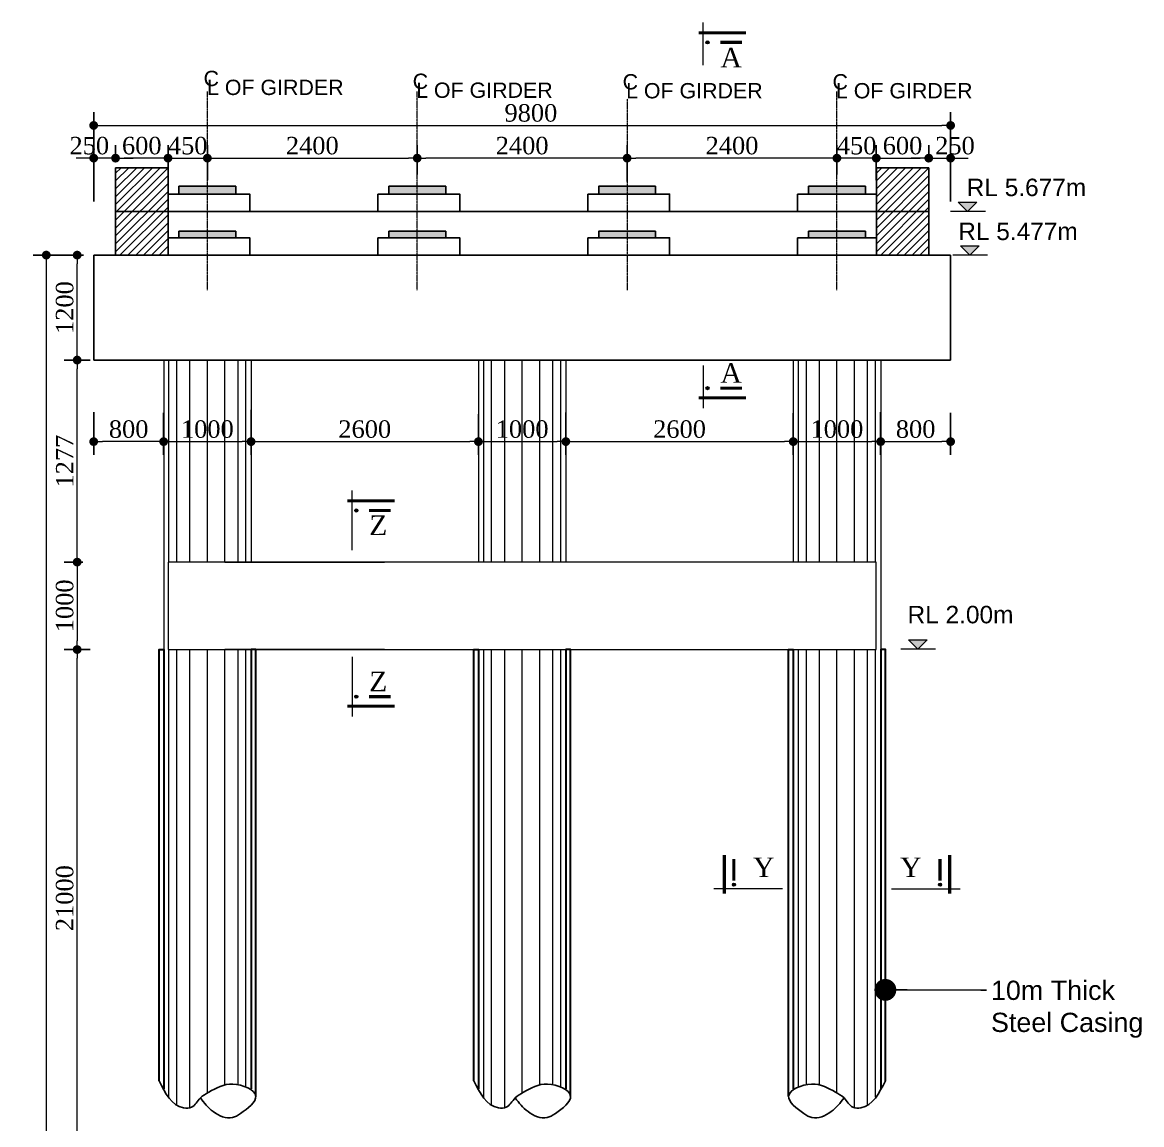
# Model space of a CAD drawing. Header units: millimetres. Extents: x -684453 to 35267, y -286696 to 273430.
# Drawn here: x -369226 to -356427, y 109035 to 121641 of the extents above; entities that cross this region are included whole.
import ezdxf

# ---------------------------------------------------------------- set-up
doc = ezdxf.new("R2010")
doc.units = ezdxf.units.MM
doc.header["$PDMODE"] = 2
doc.linetypes.add('CENTER', pattern=[2, 1.25, -0.25, 0.25, -0.25])
doc.layers.get('Defpoints').update_dxf_attribs({"lineweight": 13})
for name, color, linetype, lineweight in [('Center Line', 34, 'Continuous', 15), ('dim', 4, 'Continuous', 25), ('Dimision', 4, 'Continuous', 9), ('hatch', 65, 'Continuous', 9), ('Hatching', 65, 'Continuous', 15), ('Pile', 11, 'Continuous', 15), ('Pire Line', 11, 'Continuous', 25), ('Steel Casing', 70, 'Continuous', 30), ('Text', 7, 'Continuous', 15)]:
    doc.layers.add(name, color=color, linetype=linetype, lineweight=lineweight)
doc.styles.add('ROMANS', font='arial.ttf', dxfattribs={"height": 200})
doc.styles.get("Standard").update_dxf_attribs({"font": 'times.ttf'})
doc.dimstyles.new('ISO-25', dxfattribs={"dimtxt": 175, "dimasz": 100, "dimexe": 65, "dimexo": 115.625, "dimgap": 40, "dimtad": 1, "dimtoh": 1, "dimdec": 0, "dimtxsty": 'Standard', "dimblk": 'DOT', "dimcen": 300, "dimclrd": 256, "dimclre": 256, "dimclrt": 256, "dimadec": 0, "dimazin": 0, "dimtfac": 1, "dimtdec": 0, "dimtix": 1, "dimtmove": 0, "dimatfit": 3, "dimldrblk": 'DOT', "dimfxl": 75, "dimlwd": -1, "dimarcsym": 0})

# ---------------------------------------------------------------- blocks, each defined once
blk = doc.blocks.new('_Dot')
at = {"color": 0, "linetype": 'ByBlock', "lineweight": -2}
blk.add_line((-0.5, 0), (-1, 0), dxfattribs=at)
at = {"color": 0, "linetype": 'ByBlock', "const_width": 0.5}
blk.add_lwpolyline([(-0.25, 0, 1), (0.25, 0, 1)], format="xyb", close=True, dxfattribs=at)
blk = doc.blocks.new('*D79')
at = {"layer": 'Defpoints', "color": 0, "ltscale": 3, "transparency": 16777216}
for p in [(-368600, 118979), (-368411, 118979), (-368411, 117779)]:
    blk.add_point(p, dxfattribs=at)
at = {"layer": 'Dimision', "color": 1, "lineweight": -2, "ltscale": 3, "transparency": 16777216}
for p, q in [((-368526, 118979), (-368750, 118979)), ((-368526, 117779), (-368750, 117779))]:
    blk.add_line(p, q, dxfattribs=at)
at = {"layer": 'Dimision', "ltscale": 3, "transparency": 16777216}
blk.add_line((-368600, 117879), (-368600, 118879), dxfattribs=at)
at = {"layer": 'Dimision', "ltscale": 3, "transparency": 16777216, "xscale": 100, "yscale": 100, "zscale": 100}
for p, rotation in [((-368600, 118979), 90), ((-368600, 117779), 270)]:
    blk.add_blockref('_Dot', p, dxfattribs=dict(at, rotation=rotation))
at = {"layer": 'Dimision', "ltscale": 3, "transparency": 16777216, "insert": (-368742, 118379), "char_height": 200, "attachment_point": 5, "rotation": 90}
blk.add_mtext('1200', dxfattribs=at)
blk = doc.blocks.new('*D123')
at = {"layer": 'Defpoints', "color": 0, "ltscale": 3, "transparency": 16777216}
for p in [(-367111, 120088), (-367561, 119721), (-367111, 119787)]:
    blk.add_point(p, dxfattribs=at)
at = {"layer": 'Dimision', "color": 1, "lineweight": -2, "ltscale": 3, "transparency": 16777216}
for p, q in [((-367561, 119837), (-367561, 120238)), ((-367111, 119902), (-367111, 120238))]:
    blk.add_line(p, q, dxfattribs=at)
at = {"layer": 'Dimision', "ltscale": 3, "transparency": 16777216}
for p, q in [((-367661, 120088), (-367761, 120088)), ((-367561, 120088), (-367111, 120088)), ((-367011, 120088), (-366911, 120088))]:
    blk.add_line(p, q, dxfattribs=at)
at = {"layer": 'Dimision', "ltscale": 3, "transparency": 16777216, "xscale": 100, "yscale": 100, "zscale": 100}
blk.add_blockref('_Dot', (-367561, 120088), dxfattribs=at)
at = {"layer": 'Dimision', "ltscale": 3, "transparency": 16777216, "xscale": 100, "yscale": 100, "zscale": 100, "rotation": 180}
blk.add_blockref('_Dot', (-367111, 120088), dxfattribs=at)
at = {"layer": 'Dimision', "ltscale": 3, "transparency": 16777216, "insert": (-367336, 120230), "char_height": 200, "attachment_point": 5}
blk.add_mtext('450', dxfattribs=at)
blk = doc.blocks.new('*D124')
at = {"layer": 'Defpoints', "color": 0, "ltscale": 3, "transparency": 16777216}
for p in [(-364711, 120088), (-364711, 119787), (-362311, 119722)]:
    blk.add_point(p, dxfattribs=at)
at = {"layer": 'Dimision', "color": 1, "lineweight": -2, "ltscale": 3, "transparency": 16777216}
for p, q in [((-364711, 119902), (-364711, 120238)), ((-362311, 119837), (-362311, 120238))]:
    blk.add_line(p, q, dxfattribs=at)
at = {"layer": 'Dimision', "ltscale": 3, "transparency": 16777216}
blk.add_line((-362411, 120088), (-364611, 120088), dxfattribs=at)
at = {"layer": 'Dimision', "ltscale": 3, "transparency": 16777216, "xscale": 100, "yscale": 100, "zscale": 100, "rotation": 180}
blk.add_blockref('_Dot', (-364711, 120088), dxfattribs=at)
at = {"layer": 'Dimision', "ltscale": 3, "transparency": 16777216, "xscale": 100, "yscale": 100, "zscale": 100}
blk.add_blockref('_Dot', (-362311, 120088), dxfattribs=at)
at = {"layer": 'Dimision', "ltscale": 3, "transparency": 16777216, "insert": (-363511, 120230), "char_height": 200, "attachment_point": 5}
blk.add_mtext('2400', dxfattribs=at)
blk = doc.blocks.new('*D125')
at = {"layer": 'Defpoints', "color": 0, "ltscale": 3, "transparency": 16777216}
for p in [(-362311, 120088), (-362311, 119705), (-359911, 119791)]:
    blk.add_point(p, dxfattribs=at)
at = {"layer": 'Dimision', "color": 1, "lineweight": -2, "ltscale": 3, "transparency": 16777216}
for p, q in [((-362311, 119820), (-362311, 120238)), ((-359911, 119907), (-359911, 120238))]:
    blk.add_line(p, q, dxfattribs=at)
at = {"layer": 'Dimision', "ltscale": 3, "transparency": 16777216}
blk.add_line((-360011, 120088), (-362211, 120088), dxfattribs=at)
at = {"layer": 'Dimision', "ltscale": 3, "transparency": 16777216, "xscale": 100, "yscale": 100, "zscale": 100, "rotation": 180}
blk.add_blockref('_Dot', (-362311, 120088), dxfattribs=at)
at = {"layer": 'Dimision', "ltscale": 3, "transparency": 16777216, "xscale": 100, "yscale": 100, "zscale": 100}
blk.add_blockref('_Dot', (-359911, 120088), dxfattribs=at)
at = {"layer": 'Dimision', "ltscale": 3, "transparency": 16777216, "insert": (-361111, 120230), "char_height": 200, "attachment_point": 5}
blk.add_mtext('2400', dxfattribs=at)
blk = doc.blocks.new('*D126')
at = {"layer": 'Defpoints', "color": 0, "ltscale": 3, "transparency": 16777216}
for p in [(-358611, 120462), (-358611, 119565), (-368411, 119495)]:
    blk.add_point(p, dxfattribs=at)
at = {"layer": 'Dimision', "color": 1, "lineweight": -2, "ltscale": 3, "transparency": 16777216}
for p, q in [((-368411, 119611), (-368411, 120612)), ((-358611, 119680), (-358611, 120612))]:
    blk.add_line(p, q, dxfattribs=at)
at = {"layer": 'Dimision', "ltscale": 3, "transparency": 16777216}
blk.add_line((-368311, 120462), (-358711, 120462), dxfattribs=at)
at = {"layer": 'Dimision', "ltscale": 3, "transparency": 16777216, "xscale": 100, "yscale": 100, "zscale": 100, "rotation": 180}
blk.add_blockref('_Dot', (-368411, 120462), dxfattribs=at)
at = {"layer": 'Dimision', "ltscale": 3, "transparency": 16777216, "xscale": 100, "yscale": 100, "zscale": 100}
blk.add_blockref('_Dot', (-358611, 120462), dxfattribs=at)
at = {"layer": 'Dimision', "ltscale": 3, "transparency": 16777216, "insert": (-363411, 120604), "char_height": 200, "attachment_point": 5}
blk.add_mtext('9800', dxfattribs=at)
blk = doc.blocks.new('*D247')
at = {"layer": 'Defpoints', "color": 0, "ltscale": 3, "transparency": 16777216}
for p in [(-364711, 120088), (-367111, 119721), (-364711, 119787)]:
    blk.add_point(p, dxfattribs=at)
at = {"layer": 'Dimision', "color": 1, "lineweight": -2, "ltscale": 3, "transparency": 16777216}
for p, q in [((-367111, 119837), (-367111, 120238)), ((-364711, 119902), (-364711, 120238))]:
    blk.add_line(p, q, dxfattribs=at)
at = {"layer": 'Dimision', "ltscale": 3, "transparency": 16777216}
blk.add_line((-367011, 120088), (-364811, 120088), dxfattribs=at)
at = {"layer": 'Dimision', "ltscale": 3, "transparency": 16777216, "xscale": 100, "yscale": 100, "zscale": 100, "rotation": 180}
blk.add_blockref('_Dot', (-367111, 120088), dxfattribs=at)
at = {"layer": 'Dimision', "ltscale": 3, "transparency": 16777216, "xscale": 100, "yscale": 100, "zscale": 100}
blk.add_blockref('_Dot', (-364711, 120088), dxfattribs=at)
at = {"layer": 'Dimision', "ltscale": 3, "transparency": 16777216, "insert": (-365911, 120230), "char_height": 200, "attachment_point": 5}
blk.add_mtext('2400', dxfattribs=at)
blk = doc.blocks.new('*D338')
at = {"layer": 'Defpoints', "color": 0, "ltscale": 3, "transparency": 16777216}
for p in [(-368469, 115468), (-368600, 114468), (-368469, 114468)]:
    blk.add_point(p, dxfattribs=at)
at = {"layer": 'Dimision', "color": 1, "lineweight": -2, "ltscale": 3, "transparency": 16777216}
for p, q in [((-368585, 115468), (-368750, 115468)), ((-368585, 114468), (-368750, 114468))]:
    blk.add_line(p, q, dxfattribs=at)
at = {"layer": 'Dimision', "ltscale": 3, "transparency": 16777216}
blk.add_line((-368600, 115368), (-368600, 114568), dxfattribs=at)
at = {"layer": 'Dimision', "ltscale": 3, "transparency": 16777216, "xscale": 100, "yscale": 100, "zscale": 100}
for p, rotation in [((-368600, 115468), 90), ((-368600, 114468), 270)]:
    blk.add_blockref('_Dot', p, dxfattribs=dict(at, rotation=rotation))
at = {"layer": 'Dimision', "ltscale": 3, "transparency": 16777216, "insert": (-368742, 114968), "char_height": 200, "attachment_point": 5, "rotation": 90}
blk.add_mtext('1000', dxfattribs=at)
blk = doc.blocks.new('*D339')
at = {"layer": 'Defpoints', "color": 0, "ltscale": 3, "transparency": 16777216}
for p in [(-368740, 114468), (-368600, 114468), (-368522, 106586)]:
    blk.add_point(p, dxfattribs=at)
at = {"layer": 'Dimision', "color": 1, "lineweight": -2, "ltscale": 3, "transparency": 16777216}
for p, q in [((-368624, 114468), (-368450, 114468)), ((-368638, 106586), (-368750, 106586))]:
    blk.add_line(p, q, dxfattribs=at)
at = {"layer": 'Dimision', "ltscale": 3, "transparency": 16777216}
blk.add_line((-368600, 106686), (-368600, 114368), dxfattribs=at)
at = {"layer": 'Dimision', "ltscale": 3, "transparency": 16777216, "xscale": 100, "yscale": 100, "zscale": 100}
for p, rotation in [((-368600, 114468), 90), ((-368600, 106586), 270)]:
    blk.add_blockref('_Dot', p, dxfattribs=dict(at, rotation=rotation))
at = {"layer": 'Dimision', "ltscale": 3, "transparency": 16777216, "insert": (-368742, 111625), "char_height": 200, "attachment_point": 5, "rotation": 90}
blk.add_mtext('21000', dxfattribs=at)
blk = doc.blocks.new('*D340')
at = {"layer": 'Defpoints', "color": 0, "ltscale": 0.25, "transparency": 16777216}
for p in [(-368719, 117779), (-368600, 117779), (-368419, 115468)]:
    blk.add_point(p, dxfattribs=at)
at = {"layer": 'Dimision', "color": 1, "lineweight": -2, "ltscale": 0.25, "transparency": 16777216}
for p, q in [((-368603, 117779), (-368450, 117779)), ((-368535, 115468), (-368750, 115468))]:
    blk.add_line(p, q, dxfattribs=at)
at = {"layer": 'Dimision', "ltscale": 0.25, "transparency": 16777216}
blk.add_line((-368600, 115568), (-368600, 117679), dxfattribs=at)
at = {"layer": 'Dimision', "ltscale": 0.25, "transparency": 16777216, "xscale": 100, "yscale": 100, "zscale": 100}
for p, rotation in [((-368600, 117779), 90), ((-368600, 115468), 270)]:
    blk.add_blockref('_Dot', p, dxfattribs=dict(at, rotation=rotation))
at = {"layer": 'Dimision', "ltscale": 0.25, "transparency": 16777216, "insert": (-368742, 116623), "char_height": 200, "attachment_point": 5, "rotation": 90}
blk.add_mtext('1277', dxfattribs=at)
blk = doc.blocks.new('*D337')
at = {"layer": 'Defpoints', "color": 0, "ltscale": 3, "transparency": 16777216}
for p in [(-368411, 117299), (-367611, 117293), (-368411, 116846)]:
    blk.add_point(p, dxfattribs=at)
at = {"layer": 'Dimision', "color": 1, "lineweight": -2, "ltscale": 3, "transparency": 16777216}
for p, q in [((-368411, 117183), (-368411, 116696)), ((-367611, 117177), (-367611, 116696))]:
    blk.add_line(p, q, dxfattribs=at)
at = {"layer": 'Dimision', "ltscale": 3, "transparency": 16777216}
blk.add_line((-367711, 116846), (-368311, 116846), dxfattribs=at)
at = {"layer": 'Dimision', "ltscale": 3, "transparency": 16777216, "xscale": 100, "yscale": 100, "zscale": 100, "rotation": 180}
blk.add_blockref('_Dot', (-368411, 116846), dxfattribs=at)
at = {"layer": 'Dimision', "ltscale": 3, "transparency": 16777216, "xscale": 100, "yscale": 100, "zscale": 100}
blk.add_blockref('_Dot', (-367611, 116846), dxfattribs=at)
at = {"layer": 'Dimision', "ltscale": 3, "transparency": 16777216, "insert": (-368011, 116988), "char_height": 200, "attachment_point": 5}
blk.add_mtext('800', dxfattribs=at)
blk = doc.blocks.new('*D341')
at = {"layer": 'Defpoints', "color": 0, "ltscale": 3, "transparency": 16777216}
for p in [(-359411, 117299), (-358611, 117293), (-358611, 116846)]:
    blk.add_point(p, dxfattribs=at)
at = {"layer": 'Dimision', "color": 1, "lineweight": -2, "ltscale": 3, "transparency": 16777216}
for p, q in [((-359411, 117183), (-359411, 116696)), ((-358611, 117177), (-358611, 116696))]:
    blk.add_line(p, q, dxfattribs=at)
at = {"layer": 'Dimision', "ltscale": 3, "transparency": 16777216}
blk.add_line((-359311, 116846), (-358711, 116846), dxfattribs=at)
at = {"layer": 'Dimision', "ltscale": 3, "transparency": 16777216, "xscale": 100, "yscale": 100, "zscale": 100, "rotation": 180}
blk.add_blockref('_Dot', (-359411, 116846), dxfattribs=at)
at = {"layer": 'Dimision', "ltscale": 3, "transparency": 16777216, "xscale": 100, "yscale": 100, "zscale": 100}
blk.add_blockref('_Dot', (-358611, 116846), dxfattribs=at)
at = {"layer": 'Dimision', "ltscale": 3, "transparency": 16777216, "insert": (-359011, 116988), "char_height": 200, "attachment_point": 5}
blk.add_mtext('800', dxfattribs=at)
blk = doc.blocks.new('*D354')
at = {"layer": 'Defpoints', "color": 0, "ltscale": 0.25, "transparency": 16777216}
for p in [(-368161, 120088), (-368161, 119979), (-367561, 119721)]:
    blk.add_point(p, dxfattribs=at)
at = {"layer": 'Dimision', "color": 1, "lineweight": -2, "ltscale": 0.25, "transparency": 16777216}
for p, q in [((-368161, 120094), (-368161, 120238)), ((-367561, 119837), (-367561, 120238))]:
    blk.add_line(p, q, dxfattribs=at)
at = {"layer": 'Dimision', "ltscale": 0.25, "transparency": 16777216}
blk.add_line((-367661, 120088), (-368061, 120088), dxfattribs=at)
at = {"layer": 'Dimision', "ltscale": 0.25, "transparency": 16777216, "xscale": 100, "yscale": 100, "zscale": 100, "rotation": 180}
blk.add_blockref('_Dot', (-368161, 120088), dxfattribs=at)
at = {"layer": 'Dimision', "ltscale": 0.25, "transparency": 16777216, "xscale": 100, "yscale": 100, "zscale": 100}
blk.add_blockref('_Dot', (-367561, 120088), dxfattribs=at)
at = {"layer": 'Dimision', "ltscale": 0.25, "transparency": 16777216, "insert": (-367861, 120230), "char_height": 200, "attachment_point": 5}
blk.add_mtext('600', dxfattribs=at)
blk = doc.blocks.new('*D355')
at = {"layer": 'Defpoints', "color": 0, "ltscale": 0.25, "transparency": 16777216}
for p in [(-368411, 120088), (-368161, 119979), (-368411, 119479)]:
    blk.add_point(p, dxfattribs=at)
at = {"layer": 'Dimision', "color": 1, "lineweight": -2, "ltscale": 0.25, "transparency": 16777216}
for p, q in [((-368411, 119594), (-368411, 120238)), ((-368161, 120094), (-368161, 120238))]:
    blk.add_line(p, q, dxfattribs=at)
at = {"layer": 'Dimision', "ltscale": 0.25, "transparency": 16777216}
for p, q in [((-368511, 120088), (-368611, 120088)), ((-368161, 120088), (-368411, 120088)), ((-368061, 120088), (-367961, 120088))]:
    blk.add_line(p, q, dxfattribs=at)
at = {"layer": 'Dimision', "ltscale": 0.25, "transparency": 16777216, "xscale": 100, "yscale": 100, "zscale": 100}
blk.add_blockref('_Dot', (-368411, 120088), dxfattribs=at)
at = {"layer": 'Dimision', "ltscale": 0.25, "transparency": 16777216, "xscale": 100, "yscale": 100, "zscale": 100, "rotation": 180}
blk.add_blockref('_Dot', (-368161, 120088), dxfattribs=at)
at = {"layer": 'Dimision', "ltscale": 0.25, "transparency": 16777216, "insert": (-368461, 120230), "char_height": 200, "attachment_point": 5}
blk.add_mtext('250', dxfattribs=at)
blk = doc.blocks.new('*D356')
at = {"layer": 'Defpoints', "color": 0, "ltscale": 3, "transparency": 16777216}
for p in [(-359911, 120088), (-359911, 119787), (-359461, 119721)]:
    blk.add_point(p, dxfattribs=at)
at = {"layer": 'Dimision', "color": 1, "lineweight": -2, "ltscale": 3, "transparency": 16777216}
for p, q in [((-359911, 119902), (-359911, 120238)), ((-359461, 119837), (-359461, 120238))]:
    blk.add_line(p, q, dxfattribs=at)
at = {"layer": 'Dimision', "ltscale": 3, "transparency": 16777216}
for p, q in [((-360011, 120088), (-360111, 120088)), ((-359461, 120088), (-359911, 120088)), ((-359361, 120088), (-359261, 120088))]:
    blk.add_line(p, q, dxfattribs=at)
at = {"layer": 'Dimision', "ltscale": 3, "transparency": 16777216, "xscale": 100, "yscale": 100, "zscale": 100}
blk.add_blockref('_Dot', (-359911, 120088), dxfattribs=at)
at = {"layer": 'Dimision', "ltscale": 3, "transparency": 16777216, "xscale": 100, "yscale": 100, "zscale": 100, "rotation": 180}
blk.add_blockref('_Dot', (-359461, 120088), dxfattribs=at)
at = {"layer": 'Dimision', "ltscale": 3, "transparency": 16777216, "insert": (-359686, 120230), "char_height": 200, "attachment_point": 5}
blk.add_mtext('450', dxfattribs=at)
blk = doc.blocks.new('*D357')
at = {"layer": 'Defpoints', "color": 0, "ltscale": 0.25, "transparency": 16777216}
for p in [(-358861, 120088), (-358861, 119979), (-359461, 119792)]:
    blk.add_point(p, dxfattribs=at)
at = {"layer": 'Dimision', "color": 1, "lineweight": -2, "ltscale": 0.25, "transparency": 16777216}
for p, q in [((-359461, 119908), (-359461, 120238)), ((-358861, 120094), (-358861, 120238))]:
    blk.add_line(p, q, dxfattribs=at)
at = {"layer": 'Dimision', "ltscale": 0.25, "transparency": 16777216}
blk.add_line((-359361, 120088), (-358961, 120088), dxfattribs=at)
at = {"layer": 'Dimision', "ltscale": 0.25, "transparency": 16777216, "xscale": 100, "yscale": 100, "zscale": 100, "rotation": 180}
blk.add_blockref('_Dot', (-359461, 120088), dxfattribs=at)
at = {"layer": 'Dimision', "ltscale": 0.25, "transparency": 16777216, "xscale": 100, "yscale": 100, "zscale": 100}
blk.add_blockref('_Dot', (-358861, 120088), dxfattribs=at)
at = {"layer": 'Dimision', "ltscale": 0.25, "transparency": 16777216, "insert": (-359161, 120230), "char_height": 200, "attachment_point": 5}
blk.add_mtext('600', dxfattribs=at)
blk = doc.blocks.new('*D358')
at = {"layer": 'Defpoints', "color": 0, "ltscale": 0.25, "transparency": 16777216}
for p in [(-358611, 120088), (-358861, 119979), (-358611, 119479)]:
    blk.add_point(p, dxfattribs=at)
at = {"layer": 'Dimision', "color": 1, "lineweight": -2, "ltscale": 0.25, "transparency": 16777216}
for p, q in [((-358861, 120094), (-358861, 120238)), ((-358611, 119594), (-358611, 120238))]:
    blk.add_line(p, q, dxfattribs=at)
at = {"layer": 'Dimision', "ltscale": 0.25, "transparency": 16777216}
for p, q in [((-358961, 120088), (-359061, 120088)), ((-358861, 120088), (-358611, 120088)), ((-358511, 120088), (-358411, 120088))]:
    blk.add_line(p, q, dxfattribs=at)
at = {"layer": 'Dimision', "ltscale": 0.25, "transparency": 16777216, "xscale": 100, "yscale": 100, "zscale": 100}
blk.add_blockref('_Dot', (-358861, 120088), dxfattribs=at)
at = {"layer": 'Dimision', "ltscale": 0.25, "transparency": 16777216, "xscale": 100, "yscale": 100, "zscale": 100, "rotation": 180}
blk.add_blockref('_Dot', (-358611, 120088), dxfattribs=at)
at = {"layer": 'Dimision', "ltscale": 0.25, "transparency": 16777216, "insert": (-358561, 120230), "char_height": 200, "attachment_point": 5}
blk.add_mtext('250', dxfattribs=at)
blk = doc.blocks.new('*D375')
at = {"layer": 'Defpoints', "color": 0, "ltscale": 0.25, "transparency": 16777216}
for p in [(-368411, 118979), (-368953, 95088), (-367611, 95088)]:
    blk.add_point(p, dxfattribs=at)
at = {"layer": 'Dimision', "color": 1, "lineweight": -2, "ltscale": 0.25, "transparency": 16777216}
for p, q in [((-368526, 118979), (-369103, 118979)), ((-367726, 95088), (-369103, 95088))]:
    blk.add_line(p, q, dxfattribs=at)
at = {"layer": 'Dimision', "ltscale": 0.25, "transparency": 16777216}
blk.add_line((-368953, 118879), (-368953, 95188), dxfattribs=at)
at = {"layer": 'Dimision', "ltscale": 0.25, "transparency": 16777216, "xscale": 100, "yscale": 100, "zscale": 100}
for p, rotation in [((-368953, 118979), 90), ((-368953, 95088), 270)]:
    blk.add_blockref('_Dot', p, dxfattribs=dict(at, rotation=rotation))
at = {"layer": 'Dimision', "ltscale": 0.25, "transparency": 16777216, "insert": (-369095, 107034), "char_height": 200, "attachment_point": 5, "rotation": 90}
blk.add_mtext('59352', dxfattribs=at)
blk = doc.blocks.new('*D391')
at = {"layer": 'Defpoints', "color": 0, "ltscale": 0.25, "transparency": 16777216}
for p in [(-367611, 117293), (-366611, 117327), (-366611, 116846)]:
    blk.add_point(p, dxfattribs=at)
at = {"layer": 'Dimision', "color": 1, "lineweight": -2, "ltscale": 0.25, "transparency": 16777216}
for p, q in [((-367611, 117177), (-367611, 116696)), ((-366611, 117211), (-366611, 116696))]:
    blk.add_line(p, q, dxfattribs=at)
at = {"layer": 'Dimision', "ltscale": 0.25, "transparency": 16777216}
blk.add_line((-367511, 116846), (-366711, 116846), dxfattribs=at)
at = {"layer": 'Dimision', "ltscale": 0.25, "transparency": 16777216, "xscale": 100, "yscale": 100, "zscale": 100, "rotation": 180}
blk.add_blockref('_Dot', (-367611, 116846), dxfattribs=at)
at = {"layer": 'Dimision', "ltscale": 0.25, "transparency": 16777216, "xscale": 100, "yscale": 100, "zscale": 100}
blk.add_blockref('_Dot', (-366611, 116846), dxfattribs=at)
at = {"layer": 'Dimision', "ltscale": 0.25, "transparency": 16777216, "insert": (-367111, 116988), "char_height": 200, "attachment_point": 5}
blk.add_mtext('1000', dxfattribs=at)
blk = doc.blocks.new('*D392')
at = {"layer": 'Defpoints', "color": 0, "ltscale": 0.25, "transparency": 16777216}
for p in [(-366611, 117327), (-364011, 117089), (-364011, 116846)]:
    blk.add_point(p, dxfattribs=at)
at = {"layer": 'Dimision', "color": 1, "lineweight": -2, "ltscale": 0.25, "transparency": 16777216}
for p, q in [((-366611, 117211), (-366611, 116696)), ((-364011, 116973), (-364011, 116696))]:
    blk.add_line(p, q, dxfattribs=at)
at = {"layer": 'Dimision', "ltscale": 0.25, "transparency": 16777216}
blk.add_line((-366511, 116846), (-364111, 116846), dxfattribs=at)
at = {"layer": 'Dimision', "ltscale": 0.25, "transparency": 16777216, "xscale": 100, "yscale": 100, "zscale": 100, "rotation": 180}
blk.add_blockref('_Dot', (-366611, 116846), dxfattribs=at)
at = {"layer": 'Dimision', "ltscale": 0.25, "transparency": 16777216, "xscale": 100, "yscale": 100, "zscale": 100}
blk.add_blockref('_Dot', (-364011, 116846), dxfattribs=at)
at = {"layer": 'Dimision', "ltscale": 0.25, "transparency": 16777216, "insert": (-365311, 116988), "char_height": 200, "attachment_point": 5}
blk.add_mtext('2600', dxfattribs=at)
blk = doc.blocks.new('*D393')
at = {"layer": 'Defpoints', "color": 0, "ltscale": 0.25, "transparency": 16777216}
for p in [(-364011, 117275), (-363011, 117295), (-363011, 116846)]:
    blk.add_point(p, dxfattribs=at)
at = {"layer": 'Dimision', "color": 1, "lineweight": -2, "ltscale": 0.25, "transparency": 16777216}
for p, q in [((-364011, 117159), (-364011, 116696)), ((-363011, 117179), (-363011, 116696))]:
    blk.add_line(p, q, dxfattribs=at)
at = {"layer": 'Dimision', "ltscale": 0.25, "transparency": 16777216}
blk.add_line((-363911, 116846), (-363111, 116846), dxfattribs=at)
at = {"layer": 'Dimision', "ltscale": 0.25, "transparency": 16777216, "xscale": 100, "yscale": 100, "zscale": 100, "rotation": 180}
blk.add_blockref('_Dot', (-364011, 116846), dxfattribs=at)
at = {"layer": 'Dimision', "ltscale": 0.25, "transparency": 16777216, "xscale": 100, "yscale": 100, "zscale": 100}
blk.add_blockref('_Dot', (-363011, 116846), dxfattribs=at)
at = {"layer": 'Dimision', "ltscale": 0.25, "transparency": 16777216, "insert": (-363511, 116988), "char_height": 200, "attachment_point": 5}
blk.add_mtext('1000', dxfattribs=at)
blk = doc.blocks.new('*D394')
at = {"layer": 'Defpoints', "color": 0, "ltscale": 0.25, "transparency": 16777216}
for p in [(-363011, 117295), (-360411, 117287), (-360411, 116846)]:
    blk.add_point(p, dxfattribs=at)
at = {"layer": 'Dimision', "color": 1, "lineweight": -2, "ltscale": 0.25, "transparency": 16777216}
for p, q in [((-363011, 117179), (-363011, 116696)), ((-360411, 117171), (-360411, 116696))]:
    blk.add_line(p, q, dxfattribs=at)
at = {"layer": 'Dimision', "ltscale": 0.25, "transparency": 16777216}
blk.add_line((-362911, 116846), (-360511, 116846), dxfattribs=at)
at = {"layer": 'Dimision', "ltscale": 0.25, "transparency": 16777216, "xscale": 100, "yscale": 100, "zscale": 100, "rotation": 180}
blk.add_blockref('_Dot', (-363011, 116846), dxfattribs=at)
at = {"layer": 'Dimision', "ltscale": 0.25, "transparency": 16777216, "xscale": 100, "yscale": 100, "zscale": 100}
blk.add_blockref('_Dot', (-360411, 116846), dxfattribs=at)
at = {"layer": 'Dimision', "ltscale": 0.25, "transparency": 16777216, "insert": (-361711, 116988), "char_height": 200, "attachment_point": 5}
blk.add_mtext('2600', dxfattribs=at)
blk = doc.blocks.new('*D395')
at = {"layer": 'Defpoints', "color": 0, "ltscale": 0.25, "transparency": 16777216}
for p in [(-360411, 117287), (-359411, 117110), (-359411, 116846)]:
    blk.add_point(p, dxfattribs=at)
at = {"layer": 'Dimision', "color": 1, "lineweight": -2, "ltscale": 0.25, "transparency": 16777216}
for p, q in [((-360411, 117171), (-360411, 116696)), ((-359411, 116994), (-359411, 116696))]:
    blk.add_line(p, q, dxfattribs=at)
at = {"layer": 'Dimision', "ltscale": 0.25, "transparency": 16777216}
blk.add_line((-360311, 116846), (-359511, 116846), dxfattribs=at)
at = {"layer": 'Dimision', "ltscale": 0.25, "transparency": 16777216, "xscale": 100, "yscale": 100, "zscale": 100, "rotation": 180}
blk.add_blockref('_Dot', (-360411, 116846), dxfattribs=at)
at = {"layer": 'Dimision', "ltscale": 0.25, "transparency": 16777216, "xscale": 100, "yscale": 100, "zscale": 100}
blk.add_blockref('_Dot', (-359411, 116846), dxfattribs=at)
at = {"layer": 'Dimision', "ltscale": 0.25, "transparency": 16777216, "insert": (-359911, 116988), "char_height": 200, "attachment_point": 5}
blk.add_mtext('1000', dxfattribs=at)

msp = doc.modelspace()

# ---------------------------------------------------------------- hatches: boundary and pattern name
at = {"layer": 'Dimision', "ltscale": 5}
for points in [[(-358522.9, 119584.9), (-358310.8, 119584.9), (-358416.9, 119478.8)], [(-358497.9, 119084.9), (-358285.8, 119084.9), (-358391.8, 118978.8)], [(-359092.7, 114579.3), (-358880.6, 114579.3), (-358986.7, 114473.2)]]:
    msp.add_hatch(color=256, dxfattribs=at).paths.add_polyline_path(points)
at = {"layer": 'Hatching', "ltscale": 0.25}
h = msp.add_hatch(dxfattribs=at)
h.set_pattern_fill('ANSI31', color=256, scale=20)
h.paths.add_polyline_path([(-367560.5, 119978.8), (-368160.5, 119978.8), (-368160.5, 119478.8), (-367560.5, 119478.8), (-367560.5, 119676.8)])
h.paths.add_polyline_path([(-367560.5, 119176.8), (-367560.5, 119478.8), (-368160.5, 119478.8), (-368160.5, 118978.8), (-367560.5, 118978.8)])
h = msp.add_hatch(dxfattribs=at)
h.set_pattern_fill('ANSI31', color=256, scale=20)
h.set_pattern_definition([(45, (8700, 0), (-44.901281, 44.901281), [])])
h.paths.add_polyline_path([(-358860.5, 119978.8), (-359460.5, 119978.8), (-359460.5, 119478.8), (-358860.5, 119478.8), (-358860.5, 119676.8)])
h.paths.add_polyline_path([(-358860.5, 119176.8), (-358860.5, 119478.8), (-359460.5, 119478.8), (-359460.5, 118978.8), (-358860.5, 118978.8)])
at = {"layer": 'Pire Line', "ltscale": 3}
h = msp.add_hatch(color=256, dxfattribs=at)
h.paths.add_polyline_path([(-366785.5, 119766.8), (-367110.5, 119766.8), (-367110.5, 119676.8), (-366785.5, 119676.8)])
h.paths.add_polyline_path([(-367110.5, 119766.8), (-367435.5, 119766.8), (-367435.5, 119676.8), (-367110.5, 119676.8)])
h = msp.add_hatch(color=256, dxfattribs=at)
h.paths.add_polyline_path([(-364385.5, 119766.8), (-364710.5, 119766.8), (-364710.5, 119676.8), (-364385.5, 119676.8)])
h.paths.add_polyline_path([(-364710.5, 119766.8), (-365035.5, 119766.8), (-365035.5, 119676.8), (-364710.5, 119676.8)])
h = msp.add_hatch(color=256, dxfattribs=at)
h.paths.add_polyline_path([(-361985.5, 119766.8), (-362310.5, 119766.8), (-362310.5, 119676.8), (-361985.5, 119676.8)])
h.paths.add_polyline_path([(-362310.5, 119766.8), (-362635.5, 119766.8), (-362635.5, 119676.8), (-362310.5, 119676.8)])
h = msp.add_hatch(color=256, dxfattribs=at)
h.paths.add_polyline_path([(-359585.5, 119766.8), (-359910.5, 119766.8), (-359910.5, 119676.8), (-359585.5, 119676.8)])
h.paths.add_polyline_path([(-359910.5, 119766.8), (-360235.5, 119766.8), (-360235.5, 119676.8), (-359910.5, 119676.8)])
h = msp.add_hatch(color=256, dxfattribs=at)
h.paths.add_polyline_path([(-366785.5, 119251.8), (-367110.5, 119251.8), (-367110.5, 119176.8), (-366785.5, 119176.8)])
h.paths.add_polyline_path([(-367110.5, 119251.8), (-367435.5, 119251.8), (-367435.5, 119176.8), (-367110.5, 119176.8)])
h = msp.add_hatch(color=256, dxfattribs=at)
h.paths.add_polyline_path([(-364385.5, 119251.8), (-364710.5, 119251.8), (-364710.5, 119176.8), (-364385.5, 119176.8)])
h.paths.add_polyline_path([(-364710.5, 119251.8), (-365035.5, 119251.8), (-365035.5, 119176.8), (-364710.5, 119176.8)])
h = msp.add_hatch(color=256, dxfattribs=at)
h.paths.add_polyline_path([(-361985.5, 119251.8), (-362310.5, 119251.8), (-362310.5, 119176.8), (-361985.5, 119176.8)])
h.paths.add_polyline_path([(-362310.5, 119251.8), (-362635.5, 119251.8), (-362635.5, 119176.8), (-362310.5, 119176.8)])
h = msp.add_hatch(color=256, dxfattribs=at)
h.paths.add_polyline_path([(-359585.5, 119251.8), (-359910.5, 119251.8), (-359910.5, 119176.8), (-359585.5, 119176.8)])
h.paths.add_polyline_path([(-359910.5, 119251.8), (-360235.5, 119251.8), (-360235.5, 119176.8), (-359910.5, 119176.8)])
at = {"layer": 'Text'}
for points in [[(-361373.1, 121411.8, 1), (-361408.9, 121411.8, 1)], [(-361373.1, 117456.7, -1), (-361408.9, 117456.7, -1)], [(-365390.3, 116058.2, 1), (-365426.1, 116058.2, 1)], [(-365390.3, 113929.7, -1), (-365426.1, 113929.7, -1)], [(-361089.2, 111796.7, 1), (-361089.2, 111760.8, 1)], [(-358731.9, 111796.7, -1), (-358731.9, 111760.8, -1)]]:
    msp.add_hatch(color=256, dxfattribs=at).paths.add_polyline_path(points)

# ---------------------------------------------------------------- linework, layer by layer
at = {"layer": 'Center Line', "linetype": 'CENTER'}
for p, q in [((-367110.5, 118579.7), (-367110.5, 120850.7)), ((-364710.5, 118579.7), (-364710.5, 120850.7)), ((-359910.5, 118579.7), (-359910.5, 120850.7)), ((-362310.5, 120765.7), (-362310.5, 118579.7))]:
    msp.add_line(p, q, dxfattribs=at)
at = {"layer": 'dim', "ltscale": 30}
for points in [[(-367663.9, 109537.1), (-367382.1, 109227.3), (-367292.3, 109234.7), (-367191.1, 109340.7), (-367093.7, 109406.6), (-366819.5, 109498.3), (-366557.1, 109361), (-366731.2, 109162.3), (-366824.7, 109114.6), (-367043.8, 109183.2), (-367191.1, 109340.7)], [(-364063.9, 109537.1), (-363782.1, 109227.3), (-363692.3, 109234.7), (-363591.1, 109340.7), (-363493.7, 109406.6), (-363219.5, 109498.3), (-362957.1, 109361), (-363131.2, 109162.3), (-363224.7, 109114.6), (-363443.8, 109183.2), (-363591.1, 109340.7)], [(-359357.1, 109537.1), (-359638.9, 109227.3), (-359728.8, 109234.7), (-359830, 109340.7), (-359927.3, 109406.6), (-360201.5, 109498.3), (-360463.9, 109361), (-360289.9, 109162.3), (-360196.3, 109114.6), (-359977.2, 109183.2), (-359830, 109340.7)]]:
    msp.add_spline(points, degree=3, dxfattribs=at)
at = {"layer": 'Dimision', "ltscale": 3}
for p, q in [((-361439.1, 121150.7), (-361439.1, 121640.6)), ((-361439.1, 117717.7), (-361439.1, 117227.8)), ((-365456.3, 115602.9), (-365456.3, 116287)), ((-365456.3, 114384.9), (-365456.3, 113700.8))]:
    msp.add_line(p, q, dxfattribs=at)
at = {"layer": 'Dimision', "ltscale": 5}
for p, q in [((-358213.7, 119478.8), (-358610.5, 119478.8)), ((-358188.6, 118978.8), (-358585.5, 118978.8)), ((-358783.5, 114473.2), (-359180.3, 114473.2))]:
    msp.add_line(p, q, dxfattribs=at)
for points in [[(-358522.9, 119584.9), (-358310.8, 119584.9), (-358416.9, 119478.8)], [(-358497.9, 119084.9), (-358285.8, 119084.9), (-358391.8, 118978.8)], [(-359092.7, 114579.3), (-358880.6, 114579.3), (-358986.7, 114473.2)]]:
    msp.add_lwpolyline(points, close=True, dxfattribs=at)
at = {"layer": 'hatch', "ltscale": 3}
for p, q in [((-367550.9, 115467.6), (-367550.9, 117778.8)), ((-367460.5, 115467.6), (-367460.5, 117778.8)), ((-367460.5, 115467.6), (-367460.5, 117778.8)), ((-367310.5, 115467.6), (-367310.5, 117778.8)), ((-367110.5, 115467.6), (-367110.5, 117778.8)), ((-367110.5, 115467.6), (-367110.5, 117778.8)), ((-367110.5, 115467.6), (-367110.5, 117778.8)), ((-367110.5, 115467.6), (-367110.5, 117778.8)), ((-366910.5, 115467.6), (-366910.5, 117773)), ((-366760.5, 115467.6), (-366760.5, 117773)), ((-366760.5, 115467.6), (-366760.5, 117773)), ((-366670.1, 115467.6), (-366670.1, 117773)), ((-363950.9, 115467.6), (-363950.9, 117778.8)), ((-363860.5, 115467.6), (-363860.5, 117778.8)), ((-363860.5, 115467.6), (-363860.5, 117778.8)), ((-363710.5, 115467.6), (-363710.5, 117778.8)), ((-363510.5, 115467.6), (-363510.5, 117778.8)), ((-363510.5, 115467.6), (-363510.5, 117778.8)), ((-363510.5, 115467.6), (-363510.5, 117778.8)), ((-363510.5, 115467.6), (-363510.5, 117778.8)), ((-363310.5, 115467.6), (-363310.5, 117778.8)), ((-363160.5, 115467.6), (-363160.5, 117778.8)), ((-363160.5, 115467.6), (-363160.5, 117778.8)), ((-363070.1, 115467.6), (-363070.1, 117778.8)), ((-360350.9, 115467.6), (-360350.9, 117778.8)), ((-360260.5, 115467.6), (-360260.5, 117778.8)), ((-360260.5, 115467.6), (-360260.5, 117778.8)), ((-360110.5, 115467.6), (-360110.5, 117778.8)), ((-359910.5, 115467.6), (-359910.5, 117778.8)), ((-359910.5, 115467.6), (-359910.5, 117778.8)), ((-359910.5, 115467.6), (-359910.5, 117778.8)), ((-359910.5, 115467.6), (-359910.5, 117778.8)), ((-359710.5, 115467.6), (-359710.5, 117778.8)), ((-359560.5, 115467.6), (-359560.5, 117778.8)), ((-359560.5, 115467.6), (-359560.5, 117778.8)), ((-359470.1, 115467.6), (-359470.1, 117778.8)), ((-367550.9, 109353.3), (-367550.9, 114467.6)), ((-367460.5, 109262.6), (-367460.5, 114467.6)), ((-367460.5, 109267.1), (-367460.5, 114467.6)), ((-367310.5, 109225.1), (-367310.5, 114467.6)), ((-367110.5, 109397.3), (-367110.5, 114467.6)), ((-367110.5, 109397.3), (-367110.5, 114467.6)), ((-367110.5, 109397.3), (-367110.5, 114467.6)), ((-367110.5, 109397.3), (-367110.5, 114467.6)), ((-366910.5, 109489.1), (-366910.5, 114467.6)), ((-366760.5, 109491.7), (-366760.5, 114467.6)), ((-366760.5, 109491.7), (-366760.5, 114467.6)), ((-366670.1, 109465.3), (-366670.1, 114467.6)), ((-363950.9, 109353.3), (-363950.9, 114467.6)), ((-363860.5, 109262.6), (-363860.5, 114467.6)), ((-363860.5, 109267.1), (-363860.5, 114467.6)), ((-363710.5, 109225.1), (-363710.5, 114467.6)), ((-363510.5, 109397.3), (-363510.5, 114467.6)), ((-363510.5, 109397.3), (-363510.5, 114467.6)), ((-363510.5, 109397.3), (-363510.5, 114467.6)), ((-363510.5, 109397.3), (-363510.5, 114467.6)), ((-363310.5, 109489.1), (-363310.5, 114467.6)), ((-363160.5, 109491.7), (-363160.5, 114467.6)), ((-363160.5, 109491.7), (-363160.5, 114467.6)), ((-363070.1, 109465.3), (-363070.1, 114467.6)), ((-360350.9, 109465.3), (-360350.9, 114467.6)), ((-360260.5, 109491.7), (-360260.5, 114467.6)), ((-360260.5, 109491.7), (-360260.5, 114467.6)), ((-360110.5, 109489.1), (-360110.5, 114467.6)), ((-359910.5, 109397.3), (-359910.5, 114467.6)), ((-359910.5, 109397.3), (-359910.5, 114467.6)), ((-359910.5, 109397.3), (-359910.5, 114467.6)), ((-359910.5, 109397.3), (-359910.5, 114467.6)), ((-359710.5, 109225.1), (-359710.5, 114467.6)), ((-359560.5, 109262.6), (-359560.5, 114467.6)), ((-359560.5, 109267.1), (-359560.5, 114467.6)), ((-359470.1, 109353.3), (-359470.1, 114467.6))]:
    msp.add_line(p, q, dxfattribs=at)
at = {"layer": 'Pile', "ltscale": 3}
for points in [[(-367610.5, 117778.8), (-367610.5, 115467.6), (-367610.2, 109442.2)], [(-366610.5, 117773), (-366610.6, 115467.6)], [(-364010.5, 117778.8), (-364010.5, 115467.6)], [(-363010.5, 117778.8), (-363010.6, 115467.6)], [(-360410.5, 117778.8), (-360410.5, 115467.6)], [(-359410.5, 117778.8), (-359410.6, 115467.6), (-359410.8, 109442.2)], [(-359460.6, 114467.6), (-359460.6, 115467.6), (-367560.5, 115467.6), (-367560.4, 114467.6), (-359460.6, 114467.6), (-359460.6, 115467.6)], [(-366610.6, 114467.6), (-366610.8, 109442.2)], [(-364010.4, 114467.6), (-364010.2, 109442.2)], [(-363010.6, 114467.6), (-363010.8, 109442.2)], [(-360410.4, 114467.6), (-360410.2, 109442.2)]]:
    msp.add_lwpolyline(points, dxfattribs=at)
at = {"layer": 'Pire Line', "ltscale": 3}
for p, q in [((-367560.5, 119978.8), (-368160.5, 119978.8)), ((-368160.5, 119978.8), (-368160.5, 119478.8)), ((-367560.5, 119478.8), (-367560.5, 119978.8)), ((-359460.5, 119478.8), (-359460.5, 119978.8)), ((-359460.5, 119978.8), (-358860.5, 119978.8)), ((-358860.5, 119978.8), (-358860.5, 119478.8)), ((-367560.5, 119478.8), (-368160.5, 119478.8)), ((-368160.5, 119478.8), (-368160.5, 118978.8)), ((-367560.5, 118978.8), (-367560.5, 119478.8)), ((-367560.5, 119478.8), (-358860.5, 119478.8)), ((-359460.5, 118978.8), (-359460.5, 119478.8)), ((-358860.5, 119478.8), (-358860.5, 118978.8)), ((-368410.5, 118978.8), (-358610.5, 118978.8)), ((-368410.5, 117778.8), (-368410.5, 118978.8)), ((-358610.5, 117778.8), (-358610.5, 118978.8)), ((-358610.5, 117778.8), (-358610.5, 118978.8)), ((-368410.5, 117778.8), (-358610.5, 117778.8)), ((-366910, 115467.6), (-365085.9, 115467.6)), ((-366910, 114467.6), (-365085.9, 114467.6))]:
    msp.add_line(p, q, dxfattribs=at)
for points in [[(-367560.5, 119676.8), (-366625.5, 119676.8), (-366625.5, 119478.8), (-367560.5, 119478.8)], [(-365160.5, 119676.8), (-364225.5, 119676.8), (-364225.5, 119478.8), (-365160.5, 119478.8)], [(-362760.5, 119676.8), (-361825.5, 119676.8), (-361825.5, 119478.8), (-362760.5, 119478.8)], [(-360360.5, 119676.8), (-359460.5, 119676.8), (-359460.5, 119478.8), (-360360.5, 119478.8)], [(-367560.5, 119176.8), (-366625.5, 119176.8), (-366625.5, 118978.8), (-367560.5, 118978.8)], [(-365160.5, 119176.8), (-364225.5, 119176.8), (-364225.5, 118978.8), (-365160.5, 118978.8)], [(-362760.5, 119176.8), (-361825.5, 119176.8), (-361825.5, 118978.8), (-362760.5, 118978.8)], [(-360360.5, 119176.8), (-359460.5, 119176.8), (-359460.5, 118978.8), (-360360.5, 118978.8)]]:
    msp.add_lwpolyline(points, close=True, dxfattribs=at)
at = {"layer": 'Pire Line', "ltscale": 5}
for points in [[(-366785.5, 119766.8), (-367435.5, 119766.8), (-367435.5, 119676.8), (-366785.5, 119676.8)], [(-364385.5, 119766.8), (-365035.5, 119766.8), (-365035.5, 119676.8), (-364385.5, 119676.8)], [(-361985.5, 119766.8), (-362635.5, 119766.8), (-362635.5, 119676.8), (-361985.5, 119676.8)], [(-359585.5, 119766.8), (-360235.5, 119766.8), (-360235.5, 119676.8), (-359585.5, 119676.8)], [(-366785.5, 119251.8), (-367435.5, 119251.8), (-367435.5, 119176.8), (-366785.5, 119176.8)], [(-364385.5, 119251.8), (-365035.5, 119251.8), (-365035.5, 119176.8), (-364385.5, 119176.8)], [(-361985.5, 119251.8), (-362635.5, 119251.8), (-362635.5, 119176.8), (-361985.5, 119176.8)], [(-359585.5, 119251.8), (-360235.5, 119251.8), (-360235.5, 119176.8), (-359585.5, 119176.8)]]:
    msp.add_lwpolyline(points, close=True, dxfattribs=at)
at = {"layer": 'Steel Casing', "linetype": 'Continuous', "ltscale": 0.3}
for points in [[(-367663.9, 109537.1), (-367663.9, 114467.6), (-367610.6, 114467.6), (-367610.6, 109442.8)], [(-366557.1, 109361), (-366557.1, 114467.6), (-366610.4, 114467.6), (-366610.4, 109442.8)], [(-364063.9, 109537.1), (-364063.9, 114467.6), (-364010.6, 114467.6), (-364010.6, 109442.8)], [(-362957.1, 109361), (-362957.1, 114467.6), (-363010.4, 114467.6), (-363010.4, 109442.8)], [(-360463.9, 109361), (-360463.9, 114467.6), (-360410.6, 114467.6), (-360410.6, 109442.8)], [(-359357.1, 109537.1), (-359357.1, 114467.6), (-359410.4, 114467.6), (-359410.4, 109442.8)]]:
    msp.add_lwpolyline(points, dxfattribs=at)
at = {"layer": 'Text'}
for p, q in [((-360533.9, 111730.6), (-361318, 111730.6)), ((-359287.2, 111730.6), (-358503, 111730.6))]:
    msp.add_line(p, q, dxfattribs=at)
at = {"layer": 'Text', "const_width": 35.9}
for points in [[(-361494, 121522), (-360951.6, 121522)], [(-361245.5, 121411.8), (-360996, 121411.8)], [(-361245.5, 117456.7), (-360996, 117456.7)], [(-361494, 117346.4), (-360951.6, 117346.4)], [(-365511.2, 116168.4), (-364968.8, 116168.4)], [(-365262.7, 116058.2), (-365013.2, 116058.2)], [(-365262.7, 113929.7), (-365013.2, 113929.7)], [(-365511.2, 113819.4), (-364968.8, 113819.4)], [(-361199.4, 111675.8), (-361199.4, 112118.1)], [(-358621.6, 111675.8), (-358621.6, 112118.1)], [(-361089.2, 111824.3), (-361089.2, 112073.8)], [(-358731.9, 111824.3), (-358731.9, 112073.8)]]:
    msp.add_lwpolyline(points, dxfattribs=at)
at = {"layer": 'Text'}
for centre in [(-361391, 121411.8), (-361391, 117456.7), (-365408.2, 116058.2), (-365408.2, 113929.7), (-361089.2, 111778.8), (-358731.9, 111778.8)]:
    msp.add_circle(centre, 17.9, dxfattribs=at)

# ---------------------------------------------------------------- texts
for s, p in [('A', (-361242.9, 121125.7)), ('A', (-361242.9, 117518.6)), ('Z', (-365260.1, 115777.1)), ('Z', (-365260.1, 113991.6)), ('Y', (-360870.1, 111865.5)), ('Y', (-359188.1, 111865.5))]:
    msp.add_text(s, height=224.2, dxfattribs=at).set_placement(p)
at = {"layer": 'Text', "style": 'ROMANS'}
for s, p in [('RL 5.677m', (-358427.3, 119653.6)), ('RL 5.477m', (-358523.6, 119150.8)), ('RL 2.00m', (-359103.6, 114767.9))]:
    msp.add_text(s, height=200, dxfattribs=at).set_placement(p)
at = {"layer": 'Text', "attachment_point": 1, "style": 'ROMANS'}
for s, insert, char_height, width in [('C', (-367154.3, 121087.1), 175, 8235.459), ('L OF GIRDER', (-367114.9, 120985.1), 175, 8235.459), ('C', (-364763, 121054.6), 175, 8235.459), ('C', (-362361.9, 121048.8), 175, 8235.459), ('C', (-359961.9, 121048.8), 175, 8235.459), ('L OF GIRDER', (-364723.6, 120952.6), 175, 8235.459), ('L OF GIRDER', (-362322.4, 120946.8), 175, 8235.459), ('L OF GIRDER', (-359922.4, 120946.8), 175, 8235.459), ('10m Thick Steel Casing ', (-358149.3, 110680.9), 220, 1816.52)]:
    msp.add_mtext(s, dxfattribs=dict(at, insert=insert, char_height=char_height, width=width))

# ---------------------------------------------------------------- dimensions: what is measured, and where the dimension line sits
at = {"layer": 'Dimision', "ltscale": 3}
dim = msp.add_linear_dim(base=(-358610.5, 120461.8), p1=(-368410.5, 119495.1), p2=(-358610.5, 119564.9), dimstyle='ISO-25', override={"dimtxt": 200, "dimexe": 150, "dimclre": 1}, dxfattribs=at)
dim.commit()
dim.dimension.update_dxf_attribs({"geometry": '*D126', "text_midpoint": (-363410.5, 120461.8), "dimtype": 160})
at = {"layer": 'Dimision', "ltscale": 0.25}
dim = msp.add_linear_dim(base=(-368410.5, 120088.5), p1=(-368160.5, 119978.8), p2=(-368410.5, 119478.8), dimstyle='ISO-25', override={"dimtxt": 200, "dimexe": 150, "dimclre": 1, "dimtmove": 1}, dxfattribs=at)
dim.commit()
dim.dimension.update_dxf_attribs({"geometry": '*D355', "text_midpoint": (-368460.5, 120088.5), "dimtype": 160})
dim = msp.add_linear_dim(base=(-368160.5, 120088.5), p1=(-367560.5, 119721.2), p2=(-368160.5, 119978.8), dimstyle='ISO-25', override={"dimtxt": 200, "dimexe": 150, "dimclre": 1, "dimtmove": 1}, dxfattribs=at)
dim.commit()
dim.dimension.update_dxf_attribs({"geometry": '*D354', "text_midpoint": (-367860.5, 120230.2)})
at = {"layer": 'Dimision', "ltscale": 3}
for base, p1, p2, picture, middle in [((-367110.5, 120088.5), (-367560.5, 119721.2), (-367110.5, 119786.5), '*D123', (-367335.5, 120230.2)), ((-364710.5, 120088.5), (-367110.5, 119721.2), (-364710.5, 119786.5), '*D247', (-365910.5, 120230.2)), ((-358610.5, 116846.2), (-359410.5, 117298.8), (-358610.5, 117293), '*D341', (-359010.5, 116987.9))]:
    dim = msp.add_linear_dim(base=base, p1=p1, p2=p2, dimstyle='ISO-25', override={"dimtxt": 200, "dimexe": 150, "dimclre": 1}, dxfattribs=at)
    dim.commit()
    dim.dimension.update_dxf_attribs({"geometry": picture, "text_midpoint": middle})
for base, p1, p2, angle, picture, middle in [((-364710.5, 120088.5), (-362310.5, 119721.8), (-364710.5, 119786.5), 180, '*D124', (-363510.5, 120230.2)), ((-362310.5, 120088.5), (-359910.5, 119790.9), (-362310.5, 119704.9), 180, '*D125', (-361110.5, 120230.2)), ((-359910.5, 120088.5), (-359460.5, 119721.2), (-359910.5, 119786.5), 180, '*D356', (-359685.5, 120230.2)), ((-368599.9, 118978.8), (-368410.5, 117778.8), (-368410.5, 118978.8), 90, '*D79', (-368741.6, 118378.8)), ((-368410.5, 116846.2), (-367610.5, 117293), (-368410.5, 117298.8), 180, '*D337', (-368010.5, 116987.9)), ((-368599.9, 114467.6), (-368468.9, 115467.6), (-368468.9, 114467.6), 90, '*D338', (-368741.6, 114967.6))]:
    dim = msp.add_linear_dim(base=base, p1=p1, p2=p2, angle=angle, dimstyle='ISO-25', override={"dimtxt": 200, "dimexe": 150, "dimclre": 1}, dxfattribs=at)
    dim.commit()
    dim.dimension.update_dxf_attribs({"geometry": picture, "text_midpoint": middle})
at = {"layer": 'Dimision', "ltscale": 0.25}
for base, p1, p2, picture, middle in [((-358860.5, 120088.5), (-359460.5, 119792.3), (-358860.5, 119978.8), '*D357', (-359160.5, 120230.2)), ((-366610.5, 116846.2), (-367610.5, 117293), (-366610.5, 117326.7), '*D391', (-367110.5, 116987.9)), ((-364010.5, 116846.2), (-366610.5, 117326.7), (-364010.5, 117089), '*D392', (-365310.5, 116987.9)), ((-363010.5, 116846.2), (-364010.5, 117274.7), (-363010.5, 117294.5), '*D393', (-363510.5, 116987.9)), ((-360410.5, 116846.2), (-363010.5, 117294.5), (-360410.5, 117286.8), '*D394', (-361710.5, 116987.9)), ((-359410.5, 116846.2), (-360410.5, 117286.8), (-359410.5, 117109.9), '*D395', (-359910.5, 116987.9))]:
    dim = msp.add_linear_dim(base=base, p1=p1, p2=p2, angle=180, dimstyle='ISO-25', override={"dimtxt": 200, "dimexe": 150, "dimclre": 1, "dimtmove": 1}, dxfattribs=at)
    dim.commit()
    dim.dimension.update_dxf_attribs({"geometry": picture, "text_midpoint": middle})
dim = msp.add_linear_dim(base=(-358610.5, 120088.5), p1=(-358860.5, 119978.8), p2=(-358610.5, 119478.8), angle=180, dimstyle='ISO-25', override={"dimtxt": 200, "dimexe": 150, "dimclre": 1, "dimtmove": 1}, dxfattribs=at)
dim.commit()
dim.dimension.update_dxf_attribs({"geometry": '*D358', "text_midpoint": (-358560.5, 120088.5), "dimtype": 160})
for base, p1, p2, text, picture, middle in [((-368953.1, 95088.3), (-368410.5, 118978.8), (-367610.5, 95088.3), '59352', '*D375', (-369095.1, 107033.6)), ((-368599.9, 117778.8), (-368418.9, 115467.6), (-368718.9, 117778.8), '1277', '*D340', (-368741.9, 116623.2))]:
    dim = msp.add_linear_dim(base=base, p1=p1, p2=p2, angle=90, text=text, dimstyle='ISO-25', override={"dimtxt": 200, "dimexe": 150, "dimclre": 1, "dimtmove": 1}, dxfattribs=at)
    dim.commit()
    dim.dimension.update_dxf_attribs({"geometry": picture, "text_midpoint": middle})
at = {"layer": 'Dimision', "ltscale": 3}
dim = msp.add_linear_dim(base=(-368599.9, 114467.6), p1=(-368522.3, 106586.4), p2=(-368739.7, 114467.6), angle=90, text='21000', dimstyle='ISO-25', override={"dimtxt": 200, "dimexe": 150, "dimclre": 1}, dxfattribs=at)
dim.commit()
dim.dimension.update_dxf_attribs({"geometry": '*D339', "text_midpoint": (-368599.9, 111624.7), "dimtype": 160})

# ---------------------------------------------------------------- leaders
at = {"ltscale": 0.25}
msp.add_leader([(-359357.2, 110575.8), (-358264.5, 110573.7), (-358200.9, 110573.7)], dimstyle='ISO-25', override={"dimasz": 250, "dimgap": 40, "dimtad": 0, "dimfxl": 35, "dimfxlon": 1, "dimarcsym": 2}, dxfattribs=at)

doc.saveas('drawing.dxf')
